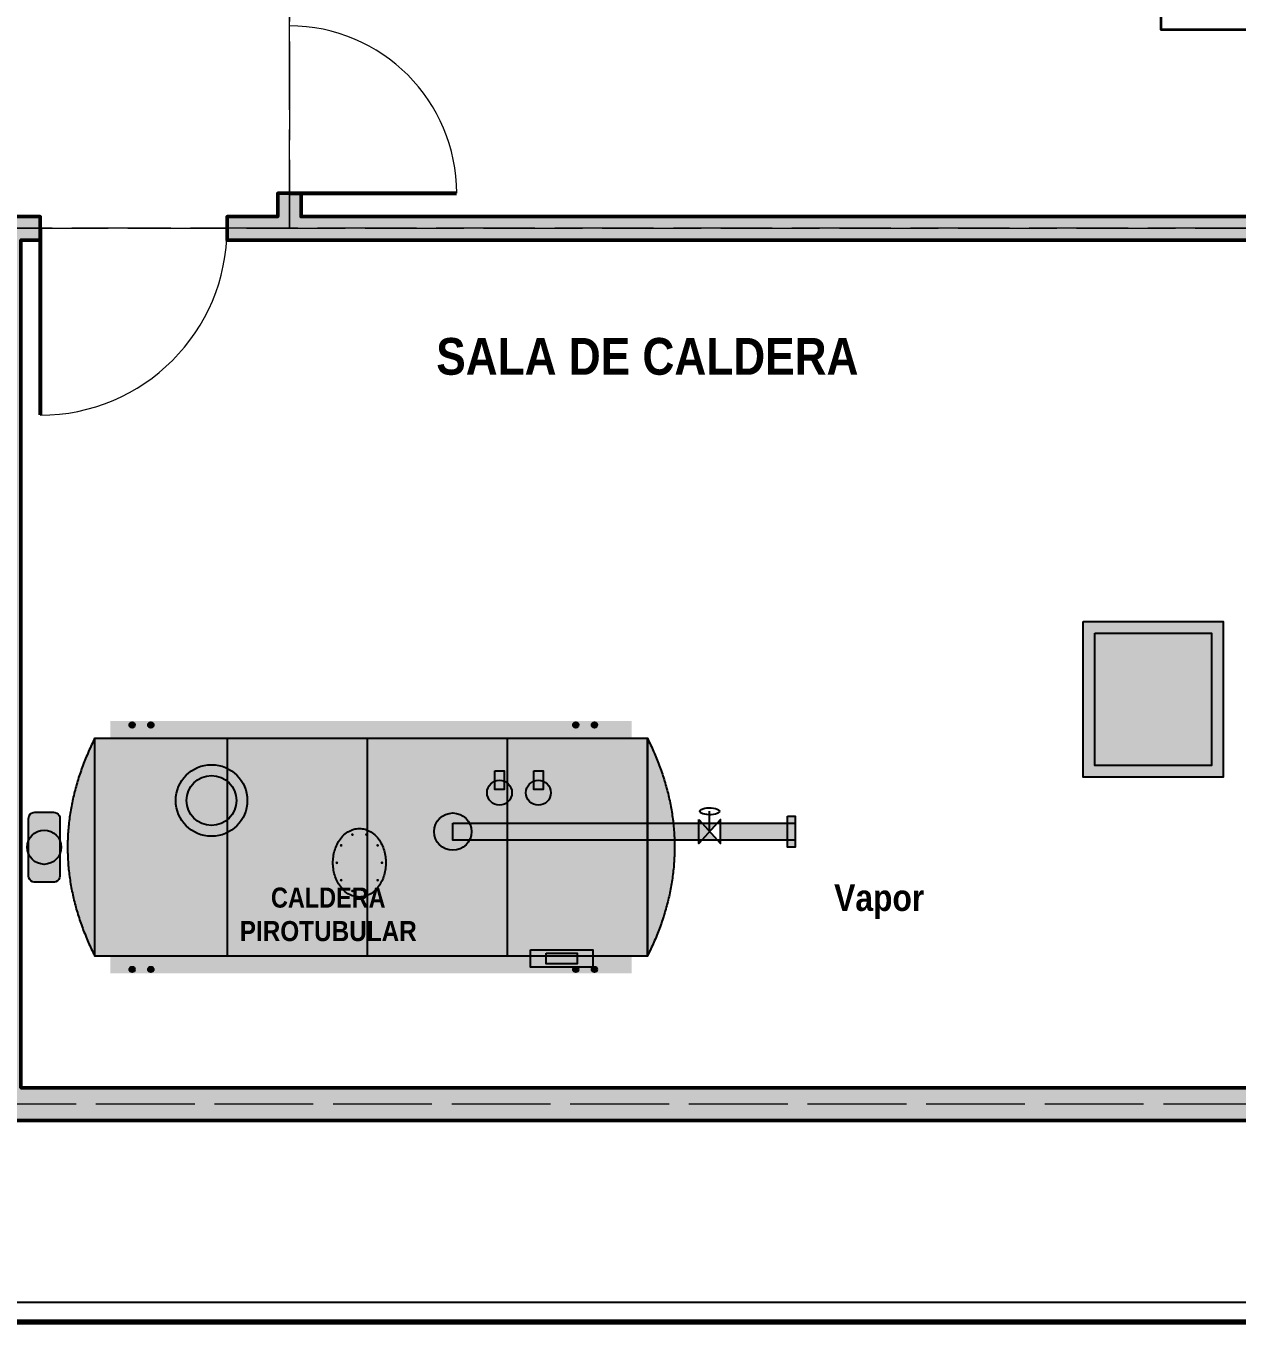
# Model space of a CAD drawing. Header units: metres. Extents: x 0 to 115, y 0 to 64.
# Drawn here: x 38.61 to 54.18, y 0.4 to 17.05 of the extents above; entities that cross this region are included whole.
import ezdxf

# ---------------------------------------------------------------- set-up
doc = ezdxf.new("R2010")
doc.units = ezdxf.units.M
doc.linetypes.add('DASHED', pattern=[1.524, 1.27, -0.254])
doc.layers.add('A-AREA', color=8, linetype='DASHED', lineweight=13, plot=False)
for name, color, linetype, lineweight in [('A-AREA-NOMBRE', 7, 'Continuous', 25), ('A-LAMINA', 8, 'Continuous', 35), ('A-MURO', 7, 'Continuous', 50), ('A-PUERTA', 41, 'Continuous', 25), ('G-ETIQUETA', 4, 'Continuous', 18), ('G-TEXTO', 7, 'Continuous', 18), ('M-EQUIPO', 7, 'Continuous', 25), ('M-EQUIPO-RELLENO', 8, 'Continuous', 0)]:
    doc.layers.add(name, color=color, linetype=linetype, lineweight=lineweight)
doc.layers.add('A-MURO-RELLENO', color=8, linetype='Continuous', lineweight=0, true_color=0x8d949b)
doc.layers.add('P-AGUA-POTABLE', color=3, linetype='Continuous', lineweight=35, true_color=0x3aa84f)
doc.styles.add('PLANO', font='arial.ttf')
doc.styles.add('PLANO_N', font='arialbd.ttf')

# ---------------------------------------------------------------- blocks, each defined once
blk = doc.blocks.new('EQ_caldera')
at = {"layer": 'M-EQUIPO-RELLENO', "true_color": 0x46525e}
h = blk.add_hatch(color=7, dxfattribs=at)
h.dxf.hatch_style = 1
h.paths.add_polyline_path([(-4, 1.62), (2.7, 1.62), (2.7, 1.38), (-4, 1.38)])
at = {"layer": 'M-EQUIPO-RELLENO', "true_color": 0xffffff}
h = blk.add_hatch(color=7, dxfattribs=at)
h.dxf.hatch_style = 1
edge = h.paths.add_edge_path()
edge.add_arc((-3.72, 1.57), 0.035, 0, 360)
at = {"layer": 'M-EQUIPO-RELLENO', "true_color": 0x4b5563}
h = blk.add_hatch(color=7, dxfattribs=at)
h.dxf.hatch_style = 1
edge = h.paths.add_edge_path()
edge.add_arc((-3.72, 1.57), 0.0157, 0, 360)
at = {"layer": 'M-EQUIPO-RELLENO', "true_color": 0xffffff}
h = blk.add_hatch(color=7, dxfattribs=at)
h.dxf.hatch_style = 1
edge = h.paths.add_edge_path()
edge.add_arc((-3.48, 1.57), 0.035, 0, 360)
at = {"layer": 'M-EQUIPO-RELLENO', "true_color": 0x4b5563}
h = blk.add_hatch(color=7, dxfattribs=at)
h.dxf.hatch_style = 1
edge = h.paths.add_edge_path()
edge.add_arc((-3.48, 1.57), 0.0157, 0, 360)
at = {"layer": 'M-EQUIPO-RELLENO', "true_color": 0xffffff}
h = blk.add_hatch(color=7, dxfattribs=at)
h.dxf.hatch_style = 1
edge = h.paths.add_edge_path()
edge.add_arc((1.98, 1.57), 0.035, 0, 360)
at = {"layer": 'M-EQUIPO-RELLENO', "true_color": 0x4b5563}
h = blk.add_hatch(color=7, dxfattribs=at)
h.dxf.hatch_style = 1
edge = h.paths.add_edge_path()
edge.add_arc((1.98, 1.57), 0.0157, 0, 360)
at = {"layer": 'M-EQUIPO-RELLENO', "true_color": 0xffffff}
h = blk.add_hatch(color=7, dxfattribs=at)
h.dxf.hatch_style = 1
edge = h.paths.add_edge_path()
edge.add_arc((2.22, 1.57), 0.035, 0, 360)
at = {"layer": 'M-EQUIPO-RELLENO', "true_color": 0x4b5563}
h = blk.add_hatch(color=7, dxfattribs=at)
h.dxf.hatch_style = 1
edge = h.paths.add_edge_path()
edge.add_arc((2.22, 1.57), 0.0157, 0, 360)
at = {"layer": 'M-EQUIPO-RELLENO', "true_color": 0xf4f6f8}
h = blk.add_hatch(color=7, dxfattribs=at)
h.dxf.hatch_style = 1
h.paths.add_polyline_path([(-4.2, 1.4), (-4.2106, 1.3787), (-4.221, 1.3573), (-4.2313, 1.3358), (-4.2415, 1.3143), (-4.2516, 1.2927), (-4.2615, 1.2711), (-4.2712, 1.2494), (-4.2809, 1.2276), (-4.2904, 1.2058), (-4.2997, 1.1839), (-4.3089, 1.162), (-4.318, 1.1399), (-4.3269, 1.1179), (-4.3356, 1.0957), (-4.3442, 1.0735), (-4.3526, 1.0513), (-4.3609, 1.029), (-4.3691, 1.0066), (-4.377, 0.9842), (-4.3849, 0.9617), (-4.3925, 0.9391), (-4.4, 0.9165), (-4.4073, 0.8939), (-4.4145, 0.8712), (-4.4214, 0.8484), (-4.4283, 0.8256), (-4.4349, 0.8028), (-4.4414, 0.7799), (-4.4477, 0.7569), (-4.4538, 0.7339), (-4.4598, 0.7109), (-4.4655, 0.6878), (-4.4711, 0.6646), (-4.4765, 0.6415), (-4.4817, 0.6182), (-4.4868, 0.595), (-4.4916, 0.5717), (-4.4963, 0.5483), (-4.5008, 0.525), (-4.5051, 0.5015), (-4.5092, 0.4781), (-4.5131, 0.4546), (-4.5168, 0.4311), (-4.5203, 0.4076), (-4.5237, 0.384), (-4.5268, 0.3604), (-4.5297, 0.3368), (-4.5325, 0.3131), (-4.535, 0.2895), (-4.5374, 0.2658), (-4.5395, 0.2421), (-4.5415, 0.2184), (-4.5432, 0.1946), (-4.5448, 0.1709), (-4.5461, 0.1471), (-4.5473, 0.1233), (-4.5482, 0.0995), (-4.549, 0.0758), (-4.5495, 0.052), (-4.5499, 0.0282), (-4.55, 0.0044), (-4.5499, -0.0194), (-4.5497, -0.0432), (-4.5492, -0.067), (-4.5485, -0.0908), (-4.5476, -0.1146), (-4.5466, -0.1384), (-4.5453, -0.1622), (-4.5438, -0.1859), (-4.5421, -0.2097), (-4.5403, -0.2334), (-4.5382, -0.2571), (-4.5359, -0.2808), (-4.5334, -0.3045), (-4.5308, -0.3281), (-4.5279, -0.3518), (-4.5248, -0.3754), (-4.5216, -0.3989), (-4.5181, -0.4225), (-4.5145, -0.446), (-4.5106, -0.4695), (-4.5066, -0.493), (-4.5024, -0.5164), (-4.498, -0.5398), (-4.4934, -0.5631), (-4.4886, -0.5864), (-4.4836, -0.6097), (-4.4785, -0.633), (-4.4731, -0.6562), (-4.4676, -0.6793), (-4.4619, -0.7024), (-4.456, -0.7255), (-4.4499, -0.7485), (-4.4437, -0.7715), (-4.4373, -0.7944), (-4.4307, -0.8173), (-4.424, -0.8401), (-4.417, -0.8629), (-4.41, -0.8856), (-4.4027, -0.9083), (-4.3953, -0.9309), (-4.3877, -0.9534), (-4.3799, -0.9759), (-4.372, -0.9984), (-4.3639, -1.0208), (-4.3557, -1.0431), (-4.3473, -1.0654), (-4.3388, -1.0876), (-4.3301, -1.1098), (-4.3212, -1.1319), (-4.3122, -1.1539), (-4.3031, -1.1759), (-4.2938, -1.1978), (-4.2844, -1.2196), (-4.2748, -1.2414), (-4.2651, -1.2632), (-4.2552, -1.2848), (-4.2452, -1.3064), (-4.2351, -1.328), (-4.2248, -1.3494), (-4.2144, -1.3709), (-4.2039, -1.3922), (-4.2, -1.3849), (-4.2, -1.3611), (-4.2, -1.3373), (-4.2, -1.3135), (-4.2, -1.2897), (-4.2, -1.2659), (-4.2, -1.2421), (-4.2, -1.2183), (-4.2, -1.1945), (-4.2, -1.1707), (-4.2, -1.1469), (-4.2, -1.1231), (-4.2, -1.0993), (-4.2, -1.0755), (-4.2, -1.0517), (-4.2, -1.0279), (-4.2, -1.0041), (-4.2, -0.9803), (-4.2, -0.9565), (-4.2, -0.9327), (-4.2, -0.9089), (-4.2, -0.8851), (-4.2, -0.8613), (-4.2, -0.8375), (-4.2, -0.8136), (-4.2, -0.7898), (-4.2, -0.766), (-4.2, -0.7422), (-4.2, -0.7184), (-4.2, -0.6946), (-4.2, -0.6708), (-4.2, -0.647), (-4.2, -0.6232), (-4.2, -0.5994), (-4.2, -0.5756), (-4.2, -0.5518), (-4.2, -0.528), (-4.2, -0.5042), (-4.2, -0.4804), (-4.2, -0.4566), (-4.2, -0.4328), (-4.2, -0.409), (-4.2, -0.3852), (-4.2, -0.3614), (-4.2, -0.3376), (-4.2, -0.3138), (-4.2, -0.29), (-4.2, -0.2662), (-4.2, -0.2424), (-4.2, -0.2186), (-4.2, -0.1948), (-4.2, -0.171), (-4.2, -0.1472), (-4.2, -0.1234), (-4.2, -0.0996), (-4.2, -0.0758), (-4.2, -0.052), (-4.2, -0.0282), (-4.2, -0.0044), (-4.2, 0.0194), (-4.2, 0.0432), (-4.2, 0.0671), (-4.2, 0.0909), (-4.2, 0.1147), (-4.2, 0.1385), (-4.2, 0.1623), (-4.2, 0.1861), (-4.2, 0.2099), (-4.2, 0.2337), (-4.2, 0.2575), (-4.2, 0.2813), (-4.2, 0.3051), (-4.2, 0.3289), (-4.2, 0.3527), (-4.2, 0.3765), (-4.2, 0.4003), (-4.2, 0.4241), (-4.2, 0.4479), (-4.2, 0.4717), (-4.2, 0.4955), (-4.2, 0.5193), (-4.2, 0.5431), (-4.2, 0.5669), (-4.2, 0.5907), (-4.2, 0.6145), (-4.2, 0.6383), (-4.2, 0.6621), (-4.2, 0.6859), (-4.2, 0.7097), (-4.2, 0.7335), (-4.2, 0.7573), (-4.2, 0.7811), (-4.2, 0.8049), (-4.2, 0.8287), (-4.2, 0.8525), (-4.2, 0.8763), (-4.2, 0.9001), (-4.2, 0.9239), (-4.2, 0.9477), (-4.2, 0.9716), (-4.2, 0.9954), (-4.2, 1.0192), (-4.2, 1.043), (-4.2, 1.0668), (-4.2, 1.0906), (-4.2, 1.1144), (-4.2, 1.1382), (-4.2, 1.162), (-4.2, 1.1858), (-4.2, 1.2096), (-4.2, 1.2334), (-4.2, 1.2572), (-4.2, 1.281), (-4.2, 1.3048), (-4.2, 1.3286), (-4.2, 1.3524), (-4.2, 1.3762), (-4.2, 1.4)])
h = blk.add_hatch(color=7, dxfattribs=at)
h.dxf.hatch_style = 1
h.paths.add_polyline_path([(-4.2, 1.4), (2.9, 1.4), (2.9, -1.4), (-4.2, -1.4)])
h = blk.add_hatch(color=7, dxfattribs=at)
h.dxf.hatch_style = 1
h.paths.add_polyline_path([(2.9, 1.4), (2.9106, 1.3787), (2.921, 1.3573), (2.9313, 1.3358), (2.9415, 1.3143), (2.9516, 1.2927), (2.9615, 1.2711), (2.9712, 1.2494), (2.9809, 1.2276), (2.9904, 1.2058), (2.9997, 1.1839), (3.0089, 1.162), (3.018, 1.1399), (3.0269, 1.1179), (3.0356, 1.0957), (3.0442, 1.0735), (3.0526, 1.0513), (3.0609, 1.029), (3.0691, 1.0066), (3.077, 0.9842), (3.0849, 0.9617), (3.0925, 0.9391), (3.1, 0.9165), (3.1073, 0.8939), (3.1145, 0.8712), (3.1214, 0.8484), (3.1283, 0.8256), (3.1349, 0.8028), (3.1414, 0.7799), (3.1477, 0.7569), (3.1538, 0.7339), (3.1598, 0.7109), (3.1655, 0.6878), (3.1711, 0.6646), (3.1765, 0.6415), (3.1817, 0.6182), (3.1868, 0.595), (3.1916, 0.5717), (3.1963, 0.5483), (3.2008, 0.525), (3.2051, 0.5015), (3.2092, 0.4781), (3.2131, 0.4546), (3.2168, 0.4311), (3.2203, 0.4076), (3.2237, 0.384), (3.2268, 0.3604), (3.2297, 0.3368), (3.2325, 0.3131), (3.235, 0.2895), (3.2374, 0.2658), (3.2395, 0.2421), (3.2415, 0.2184), (3.2432, 0.1946), (3.2448, 0.1709), (3.2461, 0.1471), (3.2473, 0.1233), (3.2482, 0.0995), (3.249, 0.0758), (3.2495, 0.052), (3.2499, 0.0282), (3.25, 0.0044), (3.2499, -0.0194), (3.2497, -0.0432), (3.2492, -0.067), (3.2485, -0.0908), (3.2476, -0.1146), (3.2466, -0.1384), (3.2453, -0.1622), (3.2438, -0.1859), (3.2421, -0.2097), (3.2403, -0.2334), (3.2382, -0.2571), (3.2359, -0.2808), (3.2334, -0.3045), (3.2308, -0.3281), (3.2279, -0.3518), (3.2248, -0.3754), (3.2216, -0.3989), (3.2181, -0.4225), (3.2145, -0.446), (3.2106, -0.4695), (3.2066, -0.493), (3.2024, -0.5164), (3.198, -0.5398), (3.1934, -0.5631), (3.1886, -0.5864), (3.1836, -0.6097), (3.1785, -0.633), (3.1731, -0.6562), (3.1676, -0.6793), (3.1619, -0.7024), (3.156, -0.7255), (3.1499, -0.7485), (3.1437, -0.7715), (3.1373, -0.7944), (3.1307, -0.8173), (3.124, -0.8401), (3.117, -0.8629), (3.11, -0.8856), (3.1027, -0.9083), (3.0953, -0.9309), (3.0877, -0.9534), (3.0799, -0.9759), (3.072, -0.9984), (3.0639, -1.0208), (3.0557, -1.0431), (3.0473, -1.0654), (3.0388, -1.0876), (3.0301, -1.1098), (3.0212, -1.1319), (3.0122, -1.1539), (3.0031, -1.1759), (2.9938, -1.1978), (2.9844, -1.2196), (2.9748, -1.2414), (2.9651, -1.2632), (2.9552, -1.2848), (2.9452, -1.3064), (2.9351, -1.328), (2.9248, -1.3494), (2.9144, -1.3709), (2.9039, -1.3922), (2.9, -1.3849), (2.9, -1.3611), (2.9, -1.3373), (2.9, -1.3135), (2.9, -1.2897), (2.9, -1.2659), (2.9, -1.2421), (2.9, -1.2183), (2.9, -1.1945), (2.9, -1.1707), (2.9, -1.1469), (2.9, -1.1231), (2.9, -1.0993), (2.9, -1.0755), (2.9, -1.0517), (2.9, -1.0279), (2.9, -1.0041), (2.9, -0.9803), (2.9, -0.9565), (2.9, -0.9327), (2.9, -0.9089), (2.9, -0.8851), (2.9, -0.8613), (2.9, -0.8375), (2.9, -0.8136), (2.9, -0.7898), (2.9, -0.766), (2.9, -0.7422), (2.9, -0.7184), (2.9, -0.6946), (2.9, -0.6708), (2.9, -0.647), (2.9, -0.6232), (2.9, -0.5994), (2.9, -0.5756), (2.9, -0.5518), (2.9, -0.528), (2.9, -0.5042), (2.9, -0.4804), (2.9, -0.4566), (2.9, -0.4328), (2.9, -0.409), (2.9, -0.3852), (2.9, -0.3614), (2.9, -0.3376), (2.9, -0.3138), (2.9, -0.29), (2.9, -0.2662), (2.9, -0.2424), (2.9, -0.2186), (2.9, -0.1948), (2.9, -0.171), (2.9, -0.1472), (2.9, -0.1234), (2.9, -0.0996), (2.9, -0.0758), (2.9, -0.052), (2.9, -0.0282), (2.9, -0.0044), (2.9, 0.0194), (2.9, 0.0432), (2.9, 0.0671), (2.9, 0.0909), (2.9, 0.1147), (2.9, 0.1385), (2.9, 0.1623), (2.9, 0.1861), (2.9, 0.2099), (2.9, 0.2337), (2.9, 0.2575), (2.9, 0.2813), (2.9, 0.3051), (2.9, 0.3289), (2.9, 0.3527), (2.9, 0.3765), (2.9, 0.4003), (2.9, 0.4241), (2.9, 0.4479), (2.9, 0.4717), (2.9, 0.4955), (2.9, 0.5193), (2.9, 0.5431), (2.9, 0.5669), (2.9, 0.5907), (2.9, 0.6145), (2.9, 0.6383), (2.9, 0.6621), (2.9, 0.6859), (2.9, 0.7097), (2.9, 0.7335), (2.9, 0.7573), (2.9, 0.7811), (2.9, 0.8049), (2.9, 0.8287), (2.9, 0.8525), (2.9, 0.8763), (2.9, 0.9001), (2.9, 0.9239), (2.9, 0.9477), (2.9, 0.9716), (2.9, 0.9954), (2.9, 1.0192), (2.9, 1.043), (2.9, 1.0668), (2.9, 1.0906), (2.9, 1.1144), (2.9, 1.1382), (2.9, 1.162), (2.9, 1.1858), (2.9, 1.2096), (2.9, 1.2334), (2.9, 1.2572), (2.9, 1.281), (2.9, 1.3048), (2.9, 1.3286), (2.9, 1.3524), (2.9, 1.3762), (2.9, 1.4)])
at = {"layer": 'M-EQUIPO-RELLENO', "true_color": 0x6b7480}
h = blk.add_hatch(color=7, dxfattribs=at)
h.dxf.hatch_style = 1
edge = h.paths.add_edge_path()
edge.add_arc((-2.7, 0.6), 0.46, 0, 360)
at = {"layer": 'M-EQUIPO-RELLENO', "true_color": 0x1f2328}
h = blk.add_hatch(color=7, dxfattribs=at)
h.dxf.hatch_style = 1
edge = h.paths.add_edge_path()
edge.add_arc((-2.7, 0.6), 0.32, 0, 360)
at = {"layer": 'M-EQUIPO-RELLENO', "true_color": 0xd6dce1}
h = blk.add_hatch(color=7, dxfattribs=at)
h.dxf.hatch_style = 1
edge = h.paths.add_edge_path()
edge.add_arc((1, 0.7), 0.16, 0, 360)
at = {"layer": 'M-EQUIPO-RELLENO', "true_color": 0xc0392b}
h = blk.add_hatch(color=7, dxfattribs=at)
h.dxf.hatch_style = 1
h.paths.add_polyline_path([(0.94, 0.98), (1.06, 0.98), (1.06, 0.74), (0.94, 0.74)])
at = {"layer": 'M-EQUIPO-RELLENO', "true_color": 0xd6dce1}
h = blk.add_hatch(color=7, dxfattribs=at)
h.dxf.hatch_style = 1
edge = h.paths.add_edge_path()
edge.add_arc((1.5, 0.7), 0.16, 0, 360)
at = {"layer": 'M-EQUIPO-RELLENO', "true_color": 0xc0392b}
h = blk.add_hatch(color=7, dxfattribs=at)
h.dxf.hatch_style = 1
h.paths.add_polyline_path([(1.44, 0.98), (1.56, 0.98), (1.56, 0.74), (1.44, 0.74)])
h = blk.add_hatch(color=7, dxfattribs=at)
h.dxf.hatch_style = 1
h.paths.add_polyline_path([(-4.97, 0.45), (-4.9501, 0.45), (-4.9301, 0.45), (-4.9102, 0.45), (-4.8902, 0.45), (-4.8703, 0.45), (-4.8504, 0.45), (-4.8304, 0.45), (-4.8105, 0.45), (-4.7906, 0.45), (-4.7706, 0.45), (-4.7507, 0.45), (-4.7307, 0.45), (-4.7101, 0.4475), (-4.6895, 0.439), (-4.6714, 0.4245), (-4.6583, 0.4055), (-4.6513, 0.3846), (-4.65, 0.3642), (-4.65, 0.3443), (-4.65, 0.3244), (-4.65, 0.3044), (-4.65, 0.2845), (-4.65, 0.2646), (-4.65, 0.2446), (-4.65, 0.2247), (-4.65, 0.2047), (-4.65, 0.1848), (-4.65, 0.1649), (-4.65, 0.1449), (-4.65, 0.125), (-4.65, 0.105), (-4.65, 0.0851), (-4.65, 0.0652), (-4.65, 0.0452), (-4.65, 0.0253), (-4.65, 0.0054), (-4.65, -0.0146), (-4.65, -0.0345), (-4.65, -0.0545), (-4.65, -0.0744), (-4.65, -0.0943), (-4.65, -0.1143), (-4.65, -0.1342), (-4.65, -0.1542), (-4.65, -0.1741), (-4.65, -0.194), (-4.65, -0.214), (-4.65, -0.2339), (-4.65, -0.2538), (-4.65, -0.2738), (-4.65, -0.2937), (-4.65, -0.3137), (-4.65, -0.3336), (-4.65, -0.3535), (-4.6501, -0.3735), (-4.6538, -0.3943), (-4.6636, -0.4147), (-4.6793, -0.4319), (-4.6989, -0.4437), (-4.7198, -0.4493), (-4.74, -0.45), (-4.7599, -0.45), (-4.7798, -0.45), (-4.7998, -0.45), (-4.8197, -0.45), (-4.8397, -0.45), (-4.8596, -0.45), (-4.8795, -0.45), (-4.8995, -0.45), (-4.9194, -0.45), (-4.9394, -0.45), (-4.9593, -0.45), (-4.9794, -0.4494), (-5.0004, -0.444), (-5.0201, -0.4324), (-5.0359, -0.4154), (-5.046, -0.3951), (-5.0499, -0.3743), (-5.05, -0.3543), (-5.05, -0.3343), (-5.05, -0.3144), (-5.05, -0.2945), (-5.05, -0.2745), (-5.05, -0.2546), (-5.05, -0.2346), (-5.05, -0.2147), (-5.05, -0.1948), (-5.05, -0.1748), (-5.05, -0.1549), (-5.05, -0.135), (-5.05, -0.115), (-5.05, -0.0951), (-5.05, -0.0751), (-5.05, -0.0552), (-5.05, -0.0353), (-5.05, -0.0153), (-5.05, 0.0046), (-5.05, 0.0246), (-5.05, 0.0445), (-5.05, 0.0644), (-5.05, 0.0844), (-5.05, 0.1043), (-5.05, 0.1242), (-5.05, 0.1442), (-5.05, 0.1641), (-5.05, 0.1841), (-5.05, 0.204), (-5.05, 0.2239), (-5.05, 0.2439), (-5.05, 0.2638), (-5.05, 0.2838), (-5.05, 0.3037), (-5.05, 0.3236), (-5.05, 0.3436), (-5.05, 0.3635), (-5.0488, 0.3838), (-5.0421, 0.4047), (-5.0292, 0.4238), (-5.0113, 0.4385), (-4.9907, 0.4473)])
at = {"layer": 'M-EQUIPO-RELLENO', "true_color": 0xd6dce1}
h = blk.add_hatch(color=7, dxfattribs=at)
h.dxf.hatch_style = 1
edge = h.paths.add_edge_path()
edge.add_arc((0.4, 0.2), 0.24, 0, 360)
at = {"layer": 'M-EQUIPO-RELLENO', "true_color": 0xffffff}
h = blk.add_hatch(color=7, dxfattribs=at)
h.dxf.hatch_style = 1
h.paths.add_polyline_path([(3.56, 0.354), (3.84, 0.046), (3.84, 0.354), (3.56, 0.046)])
at = {"layer": 'M-EQUIPO-RELLENO', "true_color": 0xc8cfd6}
h = blk.add_hatch(color=7, dxfattribs=at)
h.dxf.hatch_style = 1
h.paths.add_polyline_path([(4.7, 0.4), (4.8, 0.4), (4.8, 0), (4.7, 0)])
at = {"layer": 'M-EQUIPO-RELLENO', "true_color": 0xe3e6e9}
h = blk.add_hatch(color=7, dxfattribs=at)
h.dxf.hatch_style = 1
edge = h.paths.add_edge_path()
edge.add_arc((-4.85, 0), 0.22, 0, 360)
at = {"layer": 'M-EQUIPO-RELLENO', "true_color": 0xe8ecef}
h = blk.add_hatch(color=7, dxfattribs=at)
h.dxf.hatch_style = 1
h.paths.add_polyline_path([(-0.46, -0.2), (-0.4603, -0.2192), (-0.4613, -0.2387), (-0.463, -0.2584), (-0.4654, -0.2783), (-0.4686, -0.2984), (-0.4726, -0.3184), (-0.4773, -0.3385), (-0.4828, -0.3585), (-0.4892, -0.3783), (-0.4963, -0.3979), (-0.5043, -0.4171), (-0.513, -0.4359), (-0.5225, -0.4543), (-0.5328, -0.472), (-0.5437, -0.4892), (-0.5554, -0.5056), (-0.5693, -0.5232), (-0.5848, -0.5407), (-0.6011, -0.5569), (-0.618, -0.5717), (-0.6355, -0.5851), (-0.6534, -0.597), (-0.6716, -0.6074), (-0.6901, -0.6164), (-0.7087, -0.6238), (-0.7272, -0.6298), (-0.7458, -0.6344), (-0.7641, -0.6375), (-0.7822, -0.6394), (-0.8, -0.64), (-0.8178, -0.6394), (-0.8359, -0.6375), (-0.8542, -0.6344), (-0.8728, -0.6298), (-0.8913, -0.6238), (-0.9099, -0.6164), (-0.9284, -0.6074), (-0.9466, -0.597), (-0.9645, -0.5851), (-0.982, -0.5717), (-0.9989, -0.5569), (-1.0152, -0.5407), (-1.0307, -0.5232), (-1.0446, -0.5056), (-1.0563, -0.4892), (-1.0672, -0.472), (-1.0775, -0.4543), (-1.087, -0.4359), (-1.0957, -0.4171), (-1.1037, -0.3979), (-1.1108, -0.3783), (-1.1172, -0.3585), (-1.1227, -0.3385), (-1.1274, -0.3184), (-1.1314, -0.2984), (-1.1346, -0.2783), (-1.137, -0.2584), (-1.1387, -0.2387), (-1.1397, -0.2192), (-1.14, -0.2), (-1.1397, -0.1808), (-1.1387, -0.1613), (-1.137, -0.1416), (-1.1346, -0.1217), (-1.1314, -0.1016), (-1.1274, -0.0816), (-1.1227, -0.0615), (-1.1172, -0.0415), (-1.1108, -0.0217), (-1.1037, -0.0021), (-1.0957, 0.0171), (-1.087, 0.0359), (-1.0775, 0.0543), (-1.0672, 0.072), (-1.0563, 0.0892), (-1.0446, 0.1056), (-1.0307, 0.1232), (-1.0152, 0.1407), (-0.9989, 0.1569), (-0.982, 0.1717), (-0.9645, 0.1851), (-0.9466, 0.197), (-0.9284, 0.2074), (-0.9099, 0.2164), (-0.8913, 0.2238), (-0.8728, 0.2298), (-0.8542, 0.2344), (-0.8359, 0.2375), (-0.8178, 0.2394), (-0.8, 0.24), (-0.7822, 0.2394), (-0.7641, 0.2375), (-0.7458, 0.2344), (-0.7272, 0.2298), (-0.7087, 0.2238), (-0.6901, 0.2164), (-0.6716, 0.2074), (-0.6534, 0.197), (-0.6355, 0.1851), (-0.618, 0.1717), (-0.6011, 0.1569), (-0.5848, 0.1407), (-0.5693, 0.1232), (-0.5554, 0.1056), (-0.5437, 0.0892), (-0.5328, 0.072), (-0.5225, 0.0543), (-0.513, 0.0359), (-0.5043, 0.0171), (-0.4963, -0.0021), (-0.4892, -0.0217), (-0.4828, -0.0415), (-0.4773, -0.0615), (-0.4726, -0.0816), (-0.4686, -0.1016), (-0.4654, -0.1217), (-0.463, -0.1416), (-0.4613, -0.1613), (-0.4603, -0.1808)])
at = {"layer": 'M-EQUIPO-RELLENO', "true_color": 0x5b6570}
h = blk.add_hatch(color=7, dxfattribs=at)
h.dxf.hatch_style = 1
edge = h.paths.add_edge_path()
edge.add_arc((-0.8896, 0.1614), 0.018, 0, 360)
h = blk.add_hatch(color=7, dxfattribs=at)
h.dxf.hatch_style = 1
edge = h.paths.add_edge_path()
edge.add_arc((-0.7104, 0.1614), 0.018, 0, 360)
at = {"layer": 'M-EQUIPO-RELLENO', "true_color": 0xf4f6f8}
h = blk.add_hatch(color=7, dxfattribs=at)
h.dxf.hatch_style = 1
h.paths.add_polyline_path([(0.4, 0.31), (4.8, 0.31), (4.8, 0.09), (0.4, 0.09)])
at = {"layer": 'M-EQUIPO-RELLENO', "true_color": 0x5b6570}
h = blk.add_hatch(color=7, dxfattribs=at)
h.dxf.hatch_style = 1
edge = h.paths.add_edge_path()
edge.add_arc((-1.0346, 0.0234), 0.018, 0, 360)
h = blk.add_hatch(color=7, dxfattribs=at)
h.dxf.hatch_style = 1
edge = h.paths.add_edge_path()
edge.add_arc((-0.5654, 0.0234), 0.018, 0, 360)
h = blk.add_hatch(color=7, dxfattribs=at)
h.dxf.hatch_style = 1
edge = h.paths.add_edge_path()
edge.add_arc((-1.09, -0.2), 0.018, 0, 360)
h = blk.add_hatch(color=7, dxfattribs=at)
h.dxf.hatch_style = 1
edge = h.paths.add_edge_path()
edge.add_arc((-0.51, -0.2), 0.018, 0, 360)
h = blk.add_hatch(color=7, dxfattribs=at)
h.dxf.hatch_style = 1
edge = h.paths.add_edge_path()
edge.add_arc((-1.0346, -0.4234), 0.018, 0, 360)
h = blk.add_hatch(color=7, dxfattribs=at)
h.dxf.hatch_style = 1
edge = h.paths.add_edge_path()
edge.add_arc((-0.5654, -0.4234), 0.018, 0, 360)
h = blk.add_hatch(color=7, dxfattribs=at)
h.dxf.hatch_style = 1
edge = h.paths.add_edge_path()
edge.add_arc((-0.8896, -0.5614), 0.018, 0, 360)
h = blk.add_hatch(color=7, dxfattribs=at)
h.dxf.hatch_style = 1
edge = h.paths.add_edge_path()
edge.add_arc((-0.7104, -0.5614), 0.018, 0, 360)
at = {"layer": 'M-EQUIPO-RELLENO', "true_color": 0xd6dce1}
h = blk.add_hatch(color=7, dxfattribs=at)
h.dxf.hatch_style = 1
h.paths.add_polyline_path([(1.4, -1.32), (2.2, -1.32), (2.2, -1.54), (1.4, -1.54)])
at = {"layer": 'M-EQUIPO-RELLENO', "true_color": 0x46525e}
h = blk.add_hatch(color=7, dxfattribs=at)
h.dxf.hatch_style = 1
h.paths.add_polyline_path([(-4, -1.38), (2.7, -1.38), (2.7, -1.62), (-4, -1.62)])
at = {"layer": 'M-EQUIPO-RELLENO', "true_color": 0xb9d6ea}
h = blk.add_hatch(color=7, dxfattribs=at)
h.dxf.hatch_style = 1
h.paths.add_polyline_path([(1.6, -1.36), (2, -1.36), (2, -1.5), (1.6, -1.5)])
at = {"layer": 'M-EQUIPO-RELLENO', "true_color": 0xffffff}
h = blk.add_hatch(color=7, dxfattribs=at)
h.dxf.hatch_style = 1
edge = h.paths.add_edge_path()
edge.add_arc((-3.72, -1.57), 0.035, 0, 360)
at = {"layer": 'M-EQUIPO-RELLENO', "true_color": 0x4b5563}
h = blk.add_hatch(color=7, dxfattribs=at)
h.dxf.hatch_style = 1
edge = h.paths.add_edge_path()
edge.add_arc((-3.72, -1.57), 0.0157, 0, 360)
at = {"layer": 'M-EQUIPO-RELLENO', "true_color": 0xffffff}
h = blk.add_hatch(color=7, dxfattribs=at)
h.dxf.hatch_style = 1
edge = h.paths.add_edge_path()
edge.add_arc((-3.48, -1.57), 0.035, 0, 360)
at = {"layer": 'M-EQUIPO-RELLENO', "true_color": 0x4b5563}
h = blk.add_hatch(color=7, dxfattribs=at)
h.dxf.hatch_style = 1
edge = h.paths.add_edge_path()
edge.add_arc((-3.48, -1.57), 0.0157, 0, 360)
at = {"layer": 'M-EQUIPO-RELLENO', "true_color": 0xffffff}
h = blk.add_hatch(color=7, dxfattribs=at)
h.dxf.hatch_style = 1
edge = h.paths.add_edge_path()
edge.add_arc((1.98, -1.57), 0.035, 0, 360)
at = {"layer": 'M-EQUIPO-RELLENO', "true_color": 0x4b5563}
h = blk.add_hatch(color=7, dxfattribs=at)
h.dxf.hatch_style = 1
edge = h.paths.add_edge_path()
edge.add_arc((1.98, -1.57), 0.0157, 0, 360)
at = {"layer": 'M-EQUIPO-RELLENO', "true_color": 0xffffff}
h = blk.add_hatch(color=7, dxfattribs=at)
h.dxf.hatch_style = 1
edge = h.paths.add_edge_path()
edge.add_arc((2.22, -1.57), 0.035, 0, 360)
at = {"layer": 'M-EQUIPO-RELLENO', "true_color": 0x4b5563}
h = blk.add_hatch(color=7, dxfattribs=at)
h.dxf.hatch_style = 1
edge = h.paths.add_edge_path()
edge.add_arc((2.22, -1.57), 0.0157, 0, 360)
at = {"layer": 'M-EQUIPO'}
for points in [[(-4.2, 1.4), (-4.2106, 1.3787), (-4.221, 1.3573), (-4.2313, 1.3358), (-4.2415, 1.3143), (-4.2516, 1.2927), (-4.2615, 1.2711), (-4.2712, 1.2494), (-4.2809, 1.2276), (-4.2904, 1.2058), (-4.2997, 1.1839), (-4.3089, 1.162), (-4.318, 1.1399), (-4.3269, 1.1179), (-4.3356, 1.0957), (-4.3442, 1.0735), (-4.3526, 1.0513), (-4.3609, 1.029), (-4.3691, 1.0066), (-4.377, 0.9842), (-4.3849, 0.9617), (-4.3925, 0.9391), (-4.4, 0.9165), (-4.4073, 0.8939), (-4.4145, 0.8712), (-4.4214, 0.8484), (-4.4283, 0.8256), (-4.4349, 0.8028), (-4.4414, 0.7799), (-4.4477, 0.7569), (-4.4538, 0.7339), (-4.4598, 0.7109), (-4.4655, 0.6878), (-4.4711, 0.6646), (-4.4765, 0.6415), (-4.4817, 0.6182), (-4.4868, 0.595), (-4.4916, 0.5717), (-4.4963, 0.5483), (-4.5008, 0.525), (-4.5051, 0.5015), (-4.5092, 0.4781), (-4.5131, 0.4546), (-4.5168, 0.4311), (-4.5203, 0.4076), (-4.5237, 0.384), (-4.5268, 0.3604), (-4.5297, 0.3368), (-4.5325, 0.3131), (-4.535, 0.2895), (-4.5374, 0.2658), (-4.5395, 0.2421), (-4.5415, 0.2184), (-4.5432, 0.1946), (-4.5448, 0.1709), (-4.5461, 0.1471), (-4.5473, 0.1233), (-4.5482, 0.0995), (-4.549, 0.0758), (-4.5495, 0.052), (-4.5499, 0.0282), (-4.55, 0.0044), (-4.5499, -0.0194), (-4.5497, -0.0432), (-4.5492, -0.067), (-4.5485, -0.0908), (-4.5476, -0.1146), (-4.5466, -0.1384), (-4.5453, -0.1622), (-4.5438, -0.1859), (-4.5421, -0.2097), (-4.5403, -0.2334), (-4.5382, -0.2571), (-4.5359, -0.2808), (-4.5334, -0.3045), (-4.5308, -0.3281), (-4.5279, -0.3518), (-4.5248, -0.3754), (-4.5216, -0.3989), (-4.5181, -0.4225), (-4.5145, -0.446), (-4.5106, -0.4695), (-4.5066, -0.493), (-4.5024, -0.5164), (-4.498, -0.5398), (-4.4934, -0.5631), (-4.4886, -0.5864), (-4.4836, -0.6097), (-4.4785, -0.633), (-4.4731, -0.6562), (-4.4676, -0.6793), (-4.4619, -0.7024), (-4.456, -0.7255), (-4.4499, -0.7485), (-4.4437, -0.7715), (-4.4373, -0.7944), (-4.4307, -0.8173), (-4.424, -0.8401), (-4.417, -0.8629), (-4.41, -0.8856), (-4.4027, -0.9083), (-4.3953, -0.9309), (-4.3877, -0.9534), (-4.3799, -0.9759), (-4.372, -0.9984), (-4.3639, -1.0208), (-4.3557, -1.0431), (-4.3473, -1.0654), (-4.3388, -1.0876), (-4.3301, -1.1098), (-4.3212, -1.1319), (-4.3122, -1.1539), (-4.3031, -1.1759), (-4.2938, -1.1978), (-4.2844, -1.2196), (-4.2748, -1.2414), (-4.2651, -1.2632), (-4.2552, -1.2848), (-4.2452, -1.3064), (-4.2351, -1.328), (-4.2248, -1.3494), (-4.2144, -1.3709), (-4.2039, -1.3922), (-4.2, -1.3849), (-4.2, -1.3611), (-4.2, -1.3373), (-4.2, -1.3135), (-4.2, -1.2897), (-4.2, -1.2659), (-4.2, -1.2421), (-4.2, -1.2183), (-4.2, -1.1945), (-4.2, -1.1707), (-4.2, -1.1469), (-4.2, -1.1231), (-4.2, -1.0993), (-4.2, -1.0755), (-4.2, -1.0517), (-4.2, -1.0279), (-4.2, -1.0041), (-4.2, -0.9803), (-4.2, -0.9565), (-4.2, -0.9327), (-4.2, -0.9089), (-4.2, -0.8851), (-4.2, -0.8613), (-4.2, -0.8375), (-4.2, -0.8136), (-4.2, -0.7898), (-4.2, -0.766), (-4.2, -0.7422), (-4.2, -0.7184), (-4.2, -0.6946), (-4.2, -0.6708), (-4.2, -0.647), (-4.2, -0.6232), (-4.2, -0.5994), (-4.2, -0.5756), (-4.2, -0.5518), (-4.2, -0.528), (-4.2, -0.5042), (-4.2, -0.4804), (-4.2, -0.4566), (-4.2, -0.4328), (-4.2, -0.409), (-4.2, -0.3852), (-4.2, -0.3614), (-4.2, -0.3376), (-4.2, -0.3138), (-4.2, -0.29), (-4.2, -0.2662), (-4.2, -0.2424), (-4.2, -0.2186), (-4.2, -0.1948), (-4.2, -0.171), (-4.2, -0.1472), (-4.2, -0.1234), (-4.2, -0.0996), (-4.2, -0.0758), (-4.2, -0.052), (-4.2, -0.0282), (-4.2, -0.0044), (-4.2, 0.0194), (-4.2, 0.0432), (-4.2, 0.0671), (-4.2, 0.0909), (-4.2, 0.1147), (-4.2, 0.1385), (-4.2, 0.1623), (-4.2, 0.1861), (-4.2, 0.2099), (-4.2, 0.2337), (-4.2, 0.2575), (-4.2, 0.2813), (-4.2, 0.3051), (-4.2, 0.3289), (-4.2, 0.3527), (-4.2, 0.3765), (-4.2, 0.4003), (-4.2, 0.4241), (-4.2, 0.4479), (-4.2, 0.4717), (-4.2, 0.4955), (-4.2, 0.5193), (-4.2, 0.5431), (-4.2, 0.5669), (-4.2, 0.5907), (-4.2, 0.6145), (-4.2, 0.6383), (-4.2, 0.6621), (-4.2, 0.6859), (-4.2, 0.7097), (-4.2, 0.7335), (-4.2, 0.7573), (-4.2, 0.7811), (-4.2, 0.8049), (-4.2, 0.8287), (-4.2, 0.8525), (-4.2, 0.8763), (-4.2, 0.9001), (-4.2, 0.9239), (-4.2, 0.9477), (-4.2, 0.9716), (-4.2, 0.9954), (-4.2, 1.0192), (-4.2, 1.043), (-4.2, 1.0668), (-4.2, 1.0906), (-4.2, 1.1144), (-4.2, 1.1382), (-4.2, 1.162), (-4.2, 1.1858), (-4.2, 1.2096), (-4.2, 1.2334), (-4.2, 1.2572), (-4.2, 1.281), (-4.2, 1.3048), (-4.2, 1.3286), (-4.2, 1.3524), (-4.2, 1.3762), (-4.2, 1.4)], [(-4.2, 1.4), (2.9, 1.4), (2.9, -1.4), (-4.2, -1.4)], [(2.9, 1.4), (2.9106, 1.3787), (2.921, 1.3573), (2.9313, 1.3358), (2.9415, 1.3143), (2.9516, 1.2927), (2.9615, 1.2711), (2.9712, 1.2494), (2.9809, 1.2276), (2.9904, 1.2058), (2.9997, 1.1839), (3.0089, 1.162), (3.018, 1.1399), (3.0269, 1.1179), (3.0356, 1.0957), (3.0442, 1.0735), (3.0526, 1.0513), (3.0609, 1.029), (3.0691, 1.0066), (3.077, 0.9842), (3.0849, 0.9617), (3.0925, 0.9391), (3.1, 0.9165), (3.1073, 0.8939), (3.1145, 0.8712), (3.1214, 0.8484), (3.1283, 0.8256), (3.1349, 0.8028), (3.1414, 0.7799), (3.1477, 0.7569), (3.1538, 0.7339), (3.1598, 0.7109), (3.1655, 0.6878), (3.1711, 0.6646), (3.1765, 0.6415), (3.1817, 0.6182), (3.1868, 0.595), (3.1916, 0.5717), (3.1963, 0.5483), (3.2008, 0.525), (3.2051, 0.5015), (3.2092, 0.4781), (3.2131, 0.4546), (3.2168, 0.4311), (3.2203, 0.4076), (3.2237, 0.384), (3.2268, 0.3604), (3.2297, 0.3368), (3.2325, 0.3131), (3.235, 0.2895), (3.2374, 0.2658), (3.2395, 0.2421), (3.2415, 0.2184), (3.2432, 0.1946), (3.2448, 0.1709), (3.2461, 0.1471), (3.2473, 0.1233), (3.2482, 0.0995), (3.249, 0.0758), (3.2495, 0.052), (3.2499, 0.0282), (3.25, 0.0044), (3.2499, -0.0194), (3.2497, -0.0432), (3.2492, -0.067), (3.2485, -0.0908), (3.2476, -0.1146), (3.2466, -0.1384), (3.2453, -0.1622), (3.2438, -0.1859), (3.2421, -0.2097), (3.2403, -0.2334), (3.2382, -0.2571), (3.2359, -0.2808), (3.2334, -0.3045), (3.2308, -0.3281), (3.2279, -0.3518), (3.2248, -0.3754), (3.2216, -0.3989), (3.2181, -0.4225), (3.2145, -0.446), (3.2106, -0.4695), (3.2066, -0.493), (3.2024, -0.5164), (3.198, -0.5398), (3.1934, -0.5631), (3.1886, -0.5864), (3.1836, -0.6097), (3.1785, -0.633), (3.1731, -0.6562), (3.1676, -0.6793), (3.1619, -0.7024), (3.156, -0.7255), (3.1499, -0.7485), (3.1437, -0.7715), (3.1373, -0.7944), (3.1307, -0.8173), (3.124, -0.8401), (3.117, -0.8629), (3.11, -0.8856), (3.1027, -0.9083), (3.0953, -0.9309), (3.0877, -0.9534), (3.0799, -0.9759), (3.072, -0.9984), (3.0639, -1.0208), (3.0557, -1.0431), (3.0473, -1.0654), (3.0388, -1.0876), (3.0301, -1.1098), (3.0212, -1.1319), (3.0122, -1.1539), (3.0031, -1.1759), (2.9938, -1.1978), (2.9844, -1.2196), (2.9748, -1.2414), (2.9651, -1.2632), (2.9552, -1.2848), (2.9452, -1.3064), (2.9351, -1.328), (2.9248, -1.3494), (2.9144, -1.3709), (2.9039, -1.3922), (2.9, -1.3849), (2.9, -1.3611), (2.9, -1.3373), (2.9, -1.3135), (2.9, -1.2897), (2.9, -1.2659), (2.9, -1.2421), (2.9, -1.2183), (2.9, -1.1945), (2.9, -1.1707), (2.9, -1.1469), (2.9, -1.1231), (2.9, -1.0993), (2.9, -1.0755), (2.9, -1.0517), (2.9, -1.0279), (2.9, -1.0041), (2.9, -0.9803), (2.9, -0.9565), (2.9, -0.9327), (2.9, -0.9089), (2.9, -0.8851), (2.9, -0.8613), (2.9, -0.8375), (2.9, -0.8136), (2.9, -0.7898), (2.9, -0.766), (2.9, -0.7422), (2.9, -0.7184), (2.9, -0.6946), (2.9, -0.6708), (2.9, -0.647), (2.9, -0.6232), (2.9, -0.5994), (2.9, -0.5756), (2.9, -0.5518), (2.9, -0.528), (2.9, -0.5042), (2.9, -0.4804), (2.9, -0.4566), (2.9, -0.4328), (2.9, -0.409), (2.9, -0.3852), (2.9, -0.3614), (2.9, -0.3376), (2.9, -0.3138), (2.9, -0.29), (2.9, -0.2662), (2.9, -0.2424), (2.9, -0.2186), (2.9, -0.1948), (2.9, -0.171), (2.9, -0.1472), (2.9, -0.1234), (2.9, -0.0996), (2.9, -0.0758), (2.9, -0.052), (2.9, -0.0282), (2.9, -0.0044), (2.9, 0.0194), (2.9, 0.0432), (2.9, 0.0671), (2.9, 0.0909), (2.9, 0.1147), (2.9, 0.1385), (2.9, 0.1623), (2.9, 0.1861), (2.9, 0.2099), (2.9, 0.2337), (2.9, 0.2575), (2.9, 0.2813), (2.9, 0.3051), (2.9, 0.3289), (2.9, 0.3527), (2.9, 0.3765), (2.9, 0.4003), (2.9, 0.4241), (2.9, 0.4479), (2.9, 0.4717), (2.9, 0.4955), (2.9, 0.5193), (2.9, 0.5431), (2.9, 0.5669), (2.9, 0.5907), (2.9, 0.6145), (2.9, 0.6383), (2.9, 0.6621), (2.9, 0.6859), (2.9, 0.7097), (2.9, 0.7335), (2.9, 0.7573), (2.9, 0.7811), (2.9, 0.8049), (2.9, 0.8287), (2.9, 0.8525), (2.9, 0.8763), (2.9, 0.9001), (2.9, 0.9239), (2.9, 0.9477), (2.9, 0.9716), (2.9, 0.9954), (2.9, 1.0192), (2.9, 1.043), (2.9, 1.0668), (2.9, 1.0906), (2.9, 1.1144), (2.9, 1.1382), (2.9, 1.162), (2.9, 1.1858), (2.9, 1.2096), (2.9, 1.2334), (2.9, 1.2572), (2.9, 1.281), (2.9, 1.3048), (2.9, 1.3286), (2.9, 1.3524), (2.9, 1.3762), (2.9, 1.4)], [(0.94, 0.98), (1.06, 0.98), (1.06, 0.74), (0.94, 0.74)], [(1.44, 0.98), (1.56, 0.98), (1.56, 0.74), (1.44, 0.74)], [(3.826, 0.4618), (3.823, 0.4521), (3.8134, 0.4423), (3.7969, 0.4332), (3.7745, 0.4257), (3.7481, 0.4204), (3.7203, 0.4176), (3.6933, 0.4171), (3.6658, 0.4187), (3.6384, 0.4227), (3.6137, 0.4292), (3.594, 0.4376), (3.5809, 0.4472), (3.5747, 0.457), (3.5747, 0.4666), (3.5809, 0.4764), (3.594, 0.486), (3.6137, 0.4944), (3.6384, 0.5009), (3.6658, 0.5049), (3.6933, 0.5065), (3.7203, 0.506), (3.7481, 0.5032), (3.7745, 0.4979), (3.7969, 0.4904), (3.8134, 0.4813), (3.823, 0.4715)], [(-4.97, 0.45), (-4.9501, 0.45), (-4.9301, 0.45), (-4.9102, 0.45), (-4.8902, 0.45), (-4.8703, 0.45), (-4.8504, 0.45), (-4.8304, 0.45), (-4.8105, 0.45), (-4.7906, 0.45), (-4.7706, 0.45), (-4.7507, 0.45), (-4.7307, 0.45), (-4.7101, 0.4475), (-4.6895, 0.439), (-4.6714, 0.4245), (-4.6583, 0.4055), (-4.6513, 0.3846), (-4.65, 0.3642), (-4.65, 0.3443), (-4.65, 0.3244), (-4.65, 0.3044), (-4.65, 0.2845), (-4.65, 0.2646), (-4.65, 0.2446), (-4.65, 0.2247), (-4.65, 0.2047), (-4.65, 0.1848), (-4.65, 0.1649), (-4.65, 0.1449), (-4.65, 0.125), (-4.65, 0.105), (-4.65, 0.0851), (-4.65, 0.0652), (-4.65, 0.0452), (-4.65, 0.0253), (-4.65, 0.0054), (-4.65, -0.0146), (-4.65, -0.0345), (-4.65, -0.0545), (-4.65, -0.0744), (-4.65, -0.0943), (-4.65, -0.1143), (-4.65, -0.1342), (-4.65, -0.1542), (-4.65, -0.1741), (-4.65, -0.194), (-4.65, -0.214), (-4.65, -0.2339), (-4.65, -0.2538), (-4.65, -0.2738), (-4.65, -0.2937), (-4.65, -0.3137), (-4.65, -0.3336), (-4.65, -0.3535), (-4.6501, -0.3735), (-4.6538, -0.3943), (-4.6636, -0.4147), (-4.6793, -0.4319), (-4.6989, -0.4437), (-4.7198, -0.4493), (-4.74, -0.45), (-4.7599, -0.45), (-4.7798, -0.45), (-4.7998, -0.45), (-4.8197, -0.45), (-4.8397, -0.45), (-4.8596, -0.45), (-4.8795, -0.45), (-4.8995, -0.45), (-4.9194, -0.45), (-4.9394, -0.45), (-4.9593, -0.45), (-4.9794, -0.4494), (-5.0004, -0.444), (-5.0201, -0.4324), (-5.0359, -0.4154), (-5.046, -0.3951), (-5.0499, -0.3743), (-5.05, -0.3543), (-5.05, -0.3343), (-5.05, -0.3144), (-5.05, -0.2945), (-5.05, -0.2745), (-5.05, -0.2546), (-5.05, -0.2346), (-5.05, -0.2147), (-5.05, -0.1948), (-5.05, -0.1748), (-5.05, -0.1549), (-5.05, -0.135), (-5.05, -0.115), (-5.05, -0.0951), (-5.05, -0.0751), (-5.05, -0.0552), (-5.05, -0.0353), (-5.05, -0.0153), (-5.05, 0.0046), (-5.05, 0.0246), (-5.05, 0.0445), (-5.05, 0.0644), (-5.05, 0.0844), (-5.05, 0.1043), (-5.05, 0.1242), (-5.05, 0.1442), (-5.05, 0.1641), (-5.05, 0.1841), (-5.05, 0.204), (-5.05, 0.2239), (-5.05, 0.2439), (-5.05, 0.2638), (-5.05, 0.2838), (-5.05, 0.3037), (-5.05, 0.3236), (-5.05, 0.3436), (-5.05, 0.3635), (-5.0488, 0.3838), (-5.0421, 0.4047), (-5.0292, 0.4238), (-5.0113, 0.4385), (-4.9907, 0.4473)], [(3.56, 0.354), (3.84, 0.046), (3.84, 0.354), (3.56, 0.046)], [(4.7, 0.4), (4.8, 0.4), (4.8, 0), (4.7, 0)], [(-0.46, -0.2), (-0.4603, -0.2192), (-0.4613, -0.2387), (-0.463, -0.2584), (-0.4654, -0.2783), (-0.4686, -0.2984), (-0.4726, -0.3184), (-0.4773, -0.3385), (-0.4828, -0.3585), (-0.4892, -0.3783), (-0.4963, -0.3979), (-0.5043, -0.4171), (-0.513, -0.4359), (-0.5225, -0.4543), (-0.5328, -0.472), (-0.5437, -0.4892), (-0.5554, -0.5056), (-0.5693, -0.5232), (-0.5848, -0.5407), (-0.6011, -0.5569), (-0.618, -0.5717), (-0.6355, -0.5851), (-0.6534, -0.597), (-0.6716, -0.6074), (-0.6901, -0.6164), (-0.7087, -0.6238), (-0.7272, -0.6298), (-0.7458, -0.6344), (-0.7641, -0.6375), (-0.7822, -0.6394), (-0.8, -0.64), (-0.8178, -0.6394), (-0.8359, -0.6375), (-0.8542, -0.6344), (-0.8728, -0.6298), (-0.8913, -0.6238), (-0.9099, -0.6164), (-0.9284, -0.6074), (-0.9466, -0.597), (-0.9645, -0.5851), (-0.982, -0.5717), (-0.9989, -0.5569), (-1.0152, -0.5407), (-1.0307, -0.5232), (-1.0446, -0.5056), (-1.0563, -0.4892), (-1.0672, -0.472), (-1.0775, -0.4543), (-1.087, -0.4359), (-1.0957, -0.4171), (-1.1037, -0.3979), (-1.1108, -0.3783), (-1.1172, -0.3585), (-1.1227, -0.3385), (-1.1274, -0.3184), (-1.1314, -0.2984), (-1.1346, -0.2783), (-1.137, -0.2584), (-1.1387, -0.2387), (-1.1397, -0.2192), (-1.14, -0.2), (-1.1397, -0.1808), (-1.1387, -0.1613), (-1.137, -0.1416), (-1.1346, -0.1217), (-1.1314, -0.1016), (-1.1274, -0.0816), (-1.1227, -0.0615), (-1.1172, -0.0415), (-1.1108, -0.0217), (-1.1037, -0.0021), (-1.0957, 0.0171), (-1.087, 0.0359), (-1.0775, 0.0543), (-1.0672, 0.072), (-1.0563, 0.0892), (-1.0446, 0.1056), (-1.0307, 0.1232), (-1.0152, 0.1407), (-0.9989, 0.1569), (-0.982, 0.1717), (-0.9645, 0.1851), (-0.9466, 0.197), (-0.9284, 0.2074), (-0.9099, 0.2164), (-0.8913, 0.2238), (-0.8728, 0.2298), (-0.8542, 0.2344), (-0.8359, 0.2375), (-0.8178, 0.2394), (-0.8, 0.24), (-0.7822, 0.2394), (-0.7641, 0.2375), (-0.7458, 0.2344), (-0.7272, 0.2298), (-0.7087, 0.2238), (-0.6901, 0.2164), (-0.6716, 0.2074), (-0.6534, 0.197), (-0.6355, 0.1851), (-0.618, 0.1717), (-0.6011, 0.1569), (-0.5848, 0.1407), (-0.5693, 0.1232), (-0.5554, 0.1056), (-0.5437, 0.0892), (-0.5328, 0.072), (-0.5225, 0.0543), (-0.513, 0.0359), (-0.5043, 0.0171), (-0.4963, -0.0021), (-0.4892, -0.0217), (-0.4828, -0.0415), (-0.4773, -0.0615), (-0.4726, -0.0816), (-0.4686, -0.1016), (-0.4654, -0.1217), (-0.463, -0.1416), (-0.4613, -0.1613), (-0.4603, -0.1808)], [(0.4, 0.31), (4.8, 0.31), (4.8, 0.09), (0.4, 0.09)], [(1.4, -1.32), (2.2, -1.32), (2.2, -1.54), (1.4, -1.54)], [(1.6, -1.36), (2, -1.36), (2, -1.5), (1.6, -1.5)]]:
    blk.add_lwpolyline(points, close=True, dxfattribs=at)
at = {"layer": 'M-EQUIPO', "true_color": 0x7d8893}
for points in [[(-2.5, 1.4), (-2.5, -1.4)], [(-0.7, 1.4), (-0.7, -1.4)], [(1.1, 1.4), (1.1, -1.4)]]:
    blk.add_lwpolyline(points, dxfattribs=at)
at = {"layer": 'M-EQUIPO'}
blk.add_lwpolyline([(3.7, 0.2), (3.7, 0.4618)], dxfattribs=at)
for centre, radius in [((-3.72, 1.57), 0.035), ((-3.48, 1.57), 0.035), ((1.98, 1.57), 0.035), ((2.22, 1.57), 0.035), ((-2.7, 0.6), 0.46), ((-2.7, 0.6), 0.32), ((1, 0.7), 0.16), ((1.5, 0.7), 0.16), ((0.4, 0.2), 0.24), ((-4.85, 0), 0.22), ((-3.72, -1.57), 0.035), ((-3.48, -1.57), 0.035), ((1.98, -1.57), 0.035), ((2.22, -1.57), 0.035)]:
    blk.add_circle(centre, radius, dxfattribs=at)
at = {"layer": 'G-ETIQUETA', "style": 'PLANO', "flags": 1}
for tag, p in [('TAG', (0, 0)), ('NOMBRE', (0, -0.25)), ('AREA', (0, -0.5)), ('FUNCION', (0, -0.75)), ('CONFIANZA', (0, -1))]:
    blk.add_attdef(tag, p, '', height=0.15, dxfattribs=at)
at = {"layer": 'M-EQUIPO', "style": 'PLANO_N'}
for s, width, p in [('CALDERA', 0.836, (-1.9359, -0.776)), ('PIROTUBULAR', 0.868, (-2.3375, -1.206))]:
    blk.add_text(s, height=0.2578, dxfattribs=dict(at, width=width)).set_placement(p)
blk = doc.blocks.new('EQ_aux-caldera')
at = {"layer": 'M-EQUIPO-RELLENO', "true_color": 0xe9ecef}
h = blk.add_hatch(color=7, dxfattribs=at)
h.dxf.hatch_style = 1
h.paths.add_polyline_path([(-0.9, 1), (0.9, 1), (0.9, -1), (-0.9, -1)])
at = {"layer": 'M-EQUIPO-RELLENO', "true_color": 0x4b5563}
h = blk.add_hatch(color=7, dxfattribs=at)
h.dxf.hatch_style = 1
h.paths.add_polyline_path([(0.6, 0.15), (0.69, 0.15), (0.69, -0.15), (0.6, -0.15)])
at = {"layer": 'M-EQUIPO'}
blk.add_lwpolyline([(-0.9, 1), (0.9, 1), (0.9, -1), (-0.9, -1)], close=True, dxfattribs=at)
at = {"layer": 'M-EQUIPO', "true_color": 0x6b7682}
blk.add_lwpolyline([(-0.75, 0.85), (0.75, 0.85), (0.75, -0.85), (-0.75, -0.85)], close=True, dxfattribs=at)
at = {"layer": 'G-ETIQUETA', "style": 'PLANO', "flags": 1}
for tag, p in [('TAG', (0, 0)), ('NOMBRE', (0, -0.25)), ('AREA', (0, -0.5)), ('FUNCION', (0, -0.75)), ('CONFIANZA', (0, -1))]:
    blk.add_attdef(tag, p, '', height=0.15, dxfattribs=at)

msp = doc.modelspace()

# ---------------------------------------------------------------- hatches: boundary and pattern name
at = {"layer": 'A-MURO-RELLENO', "true_color": 0x8d949b}
h = msp.add_hatch(color=8, dxfattribs=at)
h.dxf.hatch_style = 1
h.paths.add_polyline_path([(33.2, 2.99), (54.71, 2.99), (54.71, 14.19), (75.8, 14.19), (75.8, 14.61), (70.25, 14.61), (70.25, 14.75), (69.95, 14.75), (69.95, 14.61), (54.71, 14.61), (54.71, 14.66), (54.29, 14.66), (54.29, 14.6), (42.15, 14.6), (42.15, 14.9), (41.85, 14.9), (41.85, 14.6), (41.2, 14.6), (41.2, 14.3), (54.29, 14.3), (54.29, 3.41), (38.55, 3.41), (38.55, 14.3), (38.8, 14.3), (38.8, 14.6), (28.25, 14.6), (28.25, 16.6), (27.95, 16.6), (27.95, 14.6), (20.4, 14.6), (20.4, 14.3), (38.25, 14.3), (38.25, 3.41), (33.2, 3.41)])

# ---------------------------------------------------------------- linework, layer by layer
at = {"layer": 'A-AREA'}
for points in [[(42, 28.6), (54.3, 28.6), (54.3, 14.45), (42, 14.45)], [(28.1, 19.9), (42, 19.9), (42, 14.45), (28.1, 14.45)], [(38.4, 14.45), (54.5, 14.45), (54.5, 3.2), (38.4, 3.2)]]:
    msp.add_lwpolyline(points, close=True, dxfattribs=at)
at = {"layer": 'A-LAMINA', "lineweight": 70}
msp.add_lwpolyline([(0.4, 64.5), (115.4, 64.5), (115.4, 0.4), (0.4, 0.4)], close=True, dxfattribs=at)
at = {"layer": 'A-LAMINA', "lineweight": 25}
msp.add_lwpolyline([(0.65, 64.25), (115.15, 64.25), (115.15, 0.65), (0.65, 0.65)], close=True, dxfattribs=at)
at = {"layer": 'A-MURO'}
for points in [[(54.29, 3.41), (38.55, 3.41), (38.55, 14.3), (38.8, 14.3), (38.8, 14.6), (28.25, 14.6), (28.25, 16.6), (27.95, 16.6), (27.95, 14.6), (20.4, 14.6), (20.4, 14.3), (38.25, 14.3), (38.25, 3.41), (33.2, 3.41), (33.2, 2.99), (54.71, 2.99)], [(54.29, 14.6), (42.15, 14.6), (42.15, 14.9), (41.85, 14.9), (41.85, 14.6), (41.2, 14.6), (41.2, 14.3), (54.29, 14.3)]]:
    msp.add_lwpolyline(points, dxfattribs=at)
at = {"layer": 'A-PUERTA', "const_width": 0.05}
for points in [[(42, 14.9), (44.15, 14.9)], [(38.8, 14.45), (38.8, 12.05)]]:
    msp.add_lwpolyline(points, dxfattribs=at)
at = {"layer": 'A-PUERTA', "lineweight": 13}
for centre, radius, start, end in [((42, 14.9), 2.15, 0, 90), ((38.8, 14.45), 2.4, 270, 0)]:
    msp.add_arc(centre, radius, start, end, dxfattribs=at)
at = {"layer": 'P-AGUA-POTABLE'}
msp.add_lwpolyline([(68.4, 31.1), (68.4, 17), (53.2, 17), (53.2, 24.12)], dxfattribs=at)

# ---------------------------------------------------------------- block references
at = {"layer": 'M-EQUIPO'}
for name, p in [('EQ_aux-caldera', (53.1, 8.4)), ('EQ_caldera', (43.7, 6.5))]:
    msp.add_blockref(name, p, dxfattribs=at)

# ---------------------------------------------------------------- texts
at = {"layer": 'A-AREA-NOMBRE', "insert": (46.6, 13.0416), "char_height": 0.4726, "attachment_point": 2, "line_spacing_factor": 0.9, "style": 'PLANO_N'}
msp.add_mtext('\\W0.86;SALA DE CALDERA', dxfattribs=at)
at = {"layer": 'G-TEXTO', "insert": (49, 5.8), "char_height": 0.3401, "attachment_point": 4, "line_spacing_factor": 0.9, "style": 'PLANO_N'}
msp.add_mtext('\\W0.86;Vapor', dxfattribs=at)

doc.saveas('drawing.dxf')
